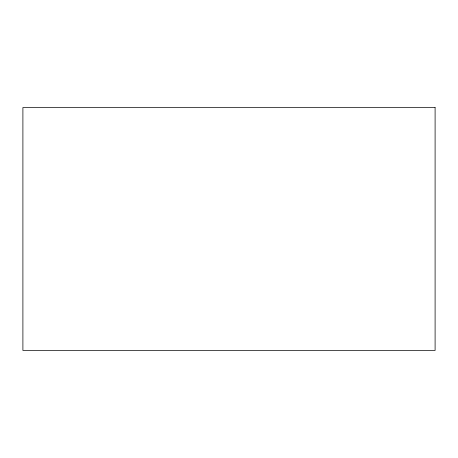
<?xml version="1.0" encoding="UTF-8"?>
<svg xmlns="http://www.w3.org/2000/svg" width="458" height="458" viewBox="0 0 458 458"><rect width="100%" height="100%" fill="white"/><g stroke="black" fill="none" stroke-linecap="round" stroke-linejoin="round"><path stroke-width="0.69" d="M435.1 107.55L22.9 107.55L22.9 350.45L435.1 350.45L435.1 107.55"/></g></svg>
